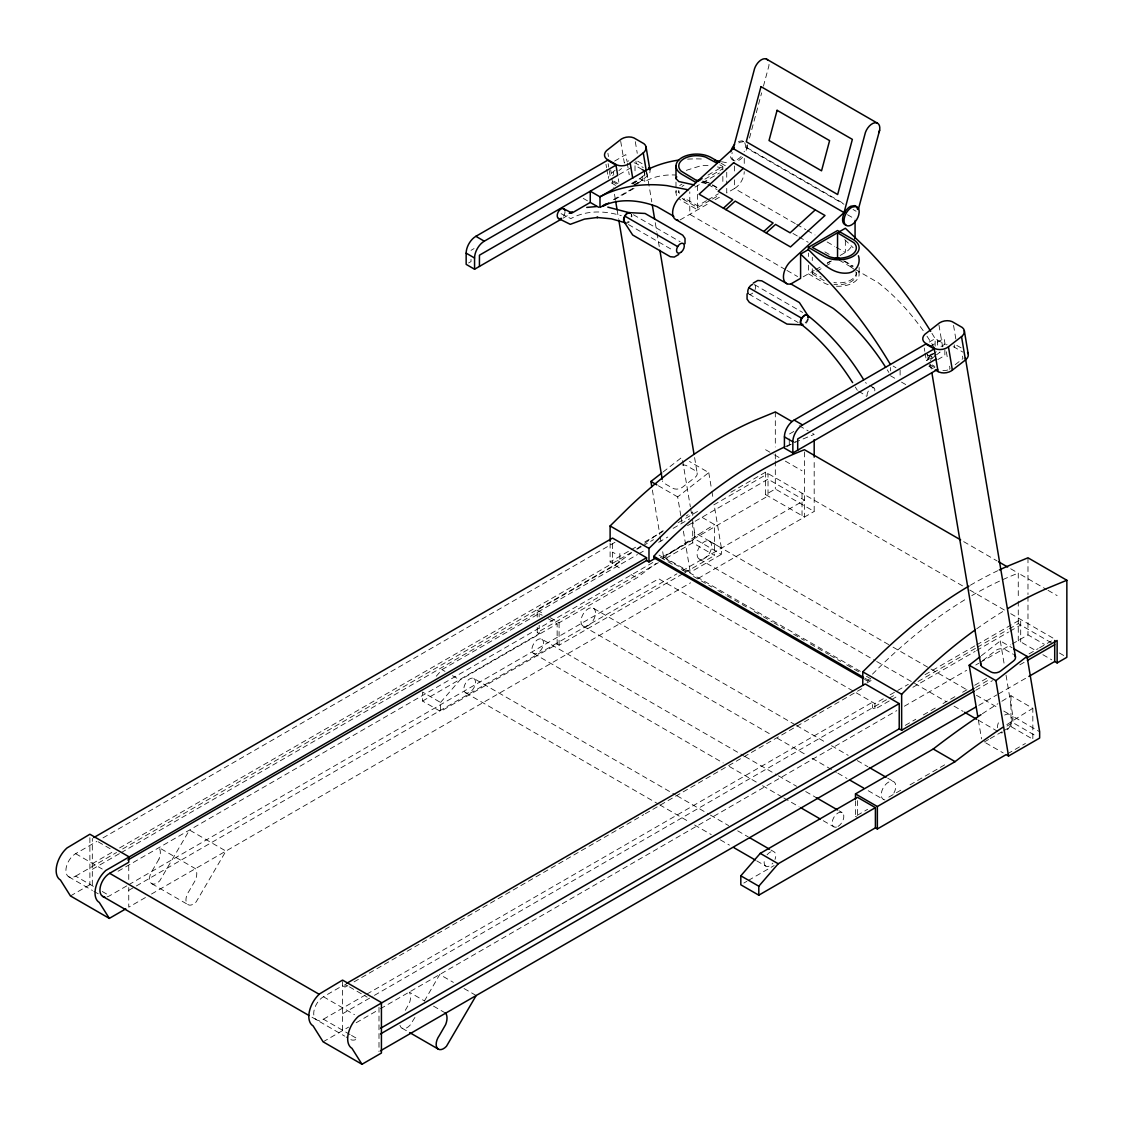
<?xml version="1.0" encoding="UTF-8"?>
<svg xmlns="http://www.w3.org/2000/svg" width="1123" height="1123" viewBox="0 0 1123 1123"><rect width="100%" height="100%" fill="white"/><g stroke="black" fill="none" stroke-linecap="round" stroke-linejoin="round"><path stroke-width="0.75" stroke-dasharray="5 3.75" d="M746.753 145.428A10.697 6.177 -60 0 1 746.865 147.646L745.574 152.658M747.679 144.783L746.781 148.138L843.935 204.232M749.49 138.087L761.647 92.858M763.443 86.162L768.848 66.06A10.781 6.219 -60 0 0 769.002 63.688M405.291 1010.349L409.221 1003.541A13.715 7.917 -60 0 0 409.221 992.114L424.396 1000.874M414.934 1017.438L409.993 1025.299A10.472 6.05 -60 0 1 399.956 1025.327M424.34 1001.14L439.725 974.497L453.397 982.386M436.271 676.228L441.985 669.631L539.166 613.523L542.17 615.25M440.539 702.451L459.967 680.005L557.148 623.897L557.148 644.097L440.539 711.435L422.557 701.047L422.557 692.077L440.539 702.451L440.539 711.435M870.058 679.752L867.63 681.156L869.581 677.506M615.193 170.191L610.463 173.967A10.318 6.892 -9.5 0 0 608.399 178.389M636.811 184.326L647.985 175.525A10.318 6.892 -9.5 0 0 650.049 171.103M936.301 351.724L928.721 357.704A10.318 6.892 -9.5 0 0 926.98 360.315M618.941 170.57L621.524 168.548M632.951 184.046L644.672 174.893A6.878 4.59 -9.5 0 0 646.413 172.647M663.103 471.969L682.04 457.187M680.819 515.752L677.66 496.899L708.767 472.615L689.466 461.469M930.967 359.416A6.878 4.59 -9.5 0 1 932.034 358.349L935.627 355.542M936.821 354.615L940.077 352.061L934.547 355.261M955.182 364.694L962.93 358.63L962.509 356.117M981.362 655.72L1000.298 640.924L1012.174 647.789M982.653 660.647L995.582 650.554A6.878 4.59 -9.5 0 1 1005.225 649.627L1013.479 654.386M634.032 185.492L642.23 180.101L642.23 175.581M933.55 353.352L929.451 356.061L926.868 354.657M614.604 161.094L625.848 154.595L626.971 161.305M471.014 250.345L474.046 248.59M619.152 174.542L632.137 167.046M468.586 262.964L471.014 261.575L471.014 258.36M562.946 218.213L569.01 214.704M631.505 183.484L639.801 178.697L644.742 181.547A153.009 88.338 60 0 1 675.976 175.048M636.544 181.238L631.603 184.088L631.337 182.459M633.934 184.888L642.23 180.101M613.411 199.627L632.811 188.439M614.576 199.627L635 187.836M707.981 175.118L722.847 166.541L722.847 169.826M704.865 179.161L722.356 169.068M694.983 187.12L719.45 172.998M706.493 200.666L697.58 205.818L684.104 198.027L684.104 199.81L697.58 207.601L710.957 199.866M707.981 199.81L718.383 193.802M712.445 199.01L719.871 194.728M680.061 219.954L709.245 203.109M715.07 199.74L720.91 196.371M803.198 276.82L814.231 270.446M815.691 269.604L821.517 266.249M827.342 262.88L830.262 261.196M840.144 255.483L845.352 252.478A13.743 7.931 -60 0 0 852.217 245.235M827.146 263.456L831.61 260.887M812.28 268.748L812.28 273.815L815.256 272.103M816.744 271.247L824.17 266.951M825.658 266.095L833.098 261.799M929.17 342.094L935.136 338.655L944.864 344.27L940.527 346.768M930.041 346.46L944.106 338.332L945.229 345.056M793.821 431.457L789.272 434.096L789.272 437.296M929.521 357.002L929.353 355.444L932.118 353.857M926.377 360.637L931.879 357.465L926.952 354.601M93.377 886.37L75.634 876.122A13.743 7.931 -60 0 1 65.906 870.507A13.743 7.931 -60 0 1 75.634 853.677L96.901 841.408M102.979 837.898L614.969 542.297M786.844 446.715L795.351 441.802M937.775 359.585L944.864 355.486L944.864 347.47M610.112 543.083L610.112 561.935L629.736 550.607M631.238 549.737L638.79 545.371M644.827 541.89L662.949 531.432M678.039 522.714L699.18 510.516M730.876 492.211L765.591 472.165L963.674 586.529M92.311 863.685L113.549 851.431M119.614 847.921L630.958 552.698M636.98 549.231L641.5 546.62M643.002 545.75L653.544 539.658M673.126 528.357L689.704 518.784M713.807 504.873L768.02 473.569L768.02 496.015L661.728 557.373M75.634 876.122L116.553 852.497M122.618 848.988L619.826 561.935L619.826 550.705M537.229 617.06L537.229 610.154L614.969 565.276A739.004 426.67 -60 0 1 631.702 552.642M92.311 869.3L119.642 853.508M121.172 852.638L637.443 554.565M638.959 553.695L645.037 550.186M658.696 542.297L667.806 537.033M687.543 525.634L768.02 479.17L804.461 500.212L682.995 570.344M70.454 895.943L89.882 884.727L92.311 886.131L92.311 838.432M765.591 472.165L765.591 494.611L775.319 488.996L814.189 511.442L814.189 458.9M118.069 871.251L654.148 561.753M662.696 551.716L663.553 556.854L694.66 538.9L721.387 554.327L721.387 547.996L714.214 505.168M537.229 627.42L537.229 632.6L658.415 562.637M665.981 558.257L692.709 542.83L714.579 555.45L714.579 524.595L699.994 516.173M422.557 701.047L539.166 633.723L539.166 625.3M550.34 617.734L559.086 622.774L636.839 577.896A739.004 426.67 -60 0 1 656.155 563.381M107.12 896.828A13.743 7.931 -60 0 0 109.647 895.761L127.292 885.57M128.752 884.727L658.696 578.766L874.915 703.602L884.04 698.338M128.752 890.328L134.83 886.833M136.346 885.949L676.916 573.853M557.148 644.097L559.086 645.22L683.303 573.502M684.819 572.632L714.579 555.45M663.553 556.854L690.28 572.281L721.387 554.327M145.428 897.544L128.752 907.159L128.752 887.535M151.479 894.048L690.589 582.795M698.169 578.415L814.189 511.442M350.053 1034.564L323.438 1019.193A13.743 7.931 -60 0 1 313.71 1013.578A13.743 7.931 -60 0 1 323.438 996.747L342.557 985.713L344.986 987.117L348.018 985.362M866.942 682.966L871.111 680.552M354.082 981.867L643.774 814.61M645.29 813.74L863.685 687.641M323.438 1019.193L365.326 995.006M366.842 994.122L872.487 702.198L872.487 707.813L874.915 709.203L890.104 700.443M890.104 694.828L908.325 684.314M925.029 674.67L975.143 645.739M976.659 644.869L1020.695 619.447L1020.695 641.879M342.557 1013.76L372.92 996.227M374.436 995.357L887.675 699.039M889.191 698.169L895.27 694.66M918.038 681.507L975.747 648.196M977.263 647.311L1007.626 629.778M1009.156 628.908L1018.266 623.644L1053.22 643.83M891.62 699.573L897.698 696.063M912.887 687.29L975.143 651.354M976.659 650.47L1008.538 632.067M1010.054 631.182L1020.695 625.048M323.115 1041.821L348.607 1027.096M356.188 1022.73L378.914 1009.605M380.43 1008.735L896.786 710.62M904.38 706.227L966.636 670.291M975.747 665.027L978.779 663.272M980.295 662.402L1010.672 644.869M1012.188 643.984L1027.98 634.874L1044.418 644.363M905.25 725.36L915.821 719.253M923.373 714.902L935.445 707.925M942.997 703.574L956.585 695.727M962.622 692.245L968.658 688.75M974.694 685.269L986.766 678.292M1029.033 653.895L1038.101 648.659M1039.603 647.789L1051.69 640.826M975.62 687.543L989.195 679.696M975.747 690.28L992.451 680.636M1019.782 664.858L1025.846 661.349M978.779 705.356L996.999 694.828M998.515 693.958L1027.377 677.295M1006.994 726.062L1012.918 722.65L1036.683 736.365M855.487 800.811L855.487 816.351L867.602 809.346M888.812 797.105L903.959 788.36M910.023 784.865L947.896 762.994M984.253 742.008L988.703 739.439M990.191 738.583L1002.067 731.719M1003.555 730.862L1010.967 726.581L1031.377 738.358M743.847 883.043L746.879 881.302M748.381 880.418L774.14 865.552M1007.598 753.772L1025.411 743.482M795 442.28L814.189 434.376L809.697 431.794M686.307 170.345L701.945 165.418L711.182 165.727M738.429 141.456L742.135 140.81L744.254 141.961M743.594 141.652L739.889 142.298A10.697 6.177 -60 0 0 736.042 145.358M721.485 161.712L728.013 163.003M717.4 166.948L726.735 168.787M708.094 182.881L705.525 181.744A17.842 10.304 0 0 0 702.703 180.985M637.724 161.207L642.861 164.098M561.121 213.665L570.835 218.606A153.009 88.338 60 0 1 621.3 215.658M746.865 147.646L844.019 203.74M853.045 209.482L856.077 211.236M847.472 214.718L855.066 219.097M732.126 159.508L733.586 160.35M721.078 163.27L725.318 165.727M719.857 164.814L722.847 166.541M795.252 223.561L734.526 188.51L726.735 193.002L726.735 186.081M796.769 224.432L805.879 229.696M807.395 230.58L814.989 234.96M827.132 241.964L834.726 246.344M836.242 247.228L845.352 252.478L845.352 240.378M712.6 184.846L718.257 188.117M844.622 261.069L853.101 265.969M712.361 185.169L716.853 187.766M843.541 260.915L852.989 266.713M706.395 183.484L701.847 180.859A20.621 11.904 0 0 1 711.182 184.032M707.925 184.369L717.036 189.619M792.978 233.472L797.541 236.097M799.057 236.981L808.167 242.245M824.872 251.889L829.434 254.514M839.049 260.101L853.733 268.551M855.249 269.422L878.032 282.575A153.009 88.338 60 0 1 925.296 333.699M961.12 347.835L955.982 344.958A10.318 6.892 -9.5 0 0 954.859 344.55M634.116 162.793A6.878 4.59 -9.5 0 1 636.334 163.579L643.226 167.552M953.174 346.726A6.878 4.59 -9.5 0 1 954.592 347.33L962.86 352.089M642.23 169.545L635.014 165.376L635.014 173.391M812.28 272.033L821.264 277.227M812.28 273.815L825.756 281.592M785.412 269.562L689.789 214.339L689.789 191.851M786.942 270.432L797.569 276.567M929.353 355.444L931.781 356.847M613.846 181.14L617.973 183.526M932.104 364.891L934.855 366.477M612.414 181.561L616.611 183.99M930.672 365.298L934.883 367.726M615.586 185.393L610.561 182.417M928.819 366.168L933.845 369.144M633.428 214.746L680.145 241.712M754.403 284.582L802.636 312.419M893.164 366.098L895.943 367.698M583.258 198.392L587.469 200.82M628.445 224.544L673.196 250.373M748.901 294.1L798.13 322.512M890.399 375.714L895.943 378.914M901.516 382.129L905.728 384.557M799.239 425.743L808.209 430.923M963.674 541.637L997.027 560.896M1010.686 568.771L1018.266 573.151L1018.266 599.05M1020.695 574.555L1046.51 589.463M1048.026 590.333L1057.136 595.597M765.591 449.719L773.185 454.099M774.702 454.983L779.264 457.608M785.342 461.118L802.033 470.762M969.739 590.024L1004.608 610.154M1010.686 613.663L1054.708 639.071M1059.368 652.996L1063.86 655.579M765.591 494.611L804.461 517.043L804.461 449.719M1034.002 649.571L1018.266 640.475L1018.266 600.777M1042.874 654.695L1051.746 659.819M658.359 485.754L677.66 496.899M1001.856 701.271A739.004 426.67 -60 0 1 1010.967 695.713L1032.837 708.346L1032.837 739.201M692.372 518.854L694.66 532.569L721.387 547.996M1006.04 675.19L1012.918 716.32L1039.645 731.747M709.539 541.188A10.304 5.952 -60 0 1 706.269 557.162A10.304 5.952 -60 0 1 697.341 552.011A10.304 5.952 -60 0 1 709.539 541.188L891.522 646.258M893.038 647.143L929.437 668.157M930.953 669.027L967.352 690.041M976.449 695.291L997.687 707.56M1003.751 711.056L1009.816 714.565M699.222 559.043L875.154 660.619M876.67 661.489L946.422 701.763M954.017 706.142L963.113 711.392M978.273 720.152L997.996 731.536M985.699 742.85L1003.204 752.943M860.358 671.343L658.696 554.916L658.696 556.32L675.372 565.95M681.45 569.459L687.515 572.955M693.579 576.45L711.771 586.964M717.836 590.459L725.416 594.839M726.932 595.709L748.157 607.964M754.221 611.474L761.801 615.853M763.317 616.724L772.413 621.974M773.929 622.858L784.556 628.978M793.652 634.228L804.265 640.363M810.329 643.858L828.521 654.372M830.037 655.242L840.65 661.377M846.714 664.872L860.358 672.747M866.423 676.257L870.971 678.882M864.598 677.997L867.63 679.752M864.598 679.401L867.63 681.156M612.54 552.109L614.969 553.513M617.397 560.531L619.826 561.935M610.112 561.935L612.54 563.339L612.54 541.595M614.969 565.276L620.794 568.645M631 574.527L636.839 577.896M593.393 608.245A10.304 5.952 -60 0 1 590.136 624.206A10.304 5.952 -60 0 1 581.209 619.054A10.304 5.952 -60 0 1 593.393 608.245L795.098 724.7M796.614 725.57L825.433 742.205M831.497 745.714L848.188 755.344M857.284 760.594L867.897 766.728M887.619 778.113L893.683 781.608M583.09 626.101L771.15 734.667M777.214 738.176L806.033 754.81M812.097 758.306L836.354 772.315M837.87 773.2L846.981 778.45M868.205 790.704L883.38 799.464M537.229 610.154L543.055 613.523M548.164 618.717L557.148 623.897M537.229 632.6L539.166 633.723M855.487 816.351L857.425 817.474M541.833 639.198A8.24 4.759 -60 0 1 539.222 651.972A8.24 4.759 -60 0 1 532.077 647.859A8.24 4.759 -60 0 1 541.833 639.198L743.538 755.653M745.054 756.537L776.905 774.926M778.421 775.796L796.614 786.297M805.724 791.561L816.337 797.681M839.078 810.82L842.124 812.575M533.593 653.488L723.156 762.938M729.234 766.433L756.523 782.198M762.587 785.707L782.31 797.077M783.826 797.962L798.986 806.707M823.257 820.716L833.87 826.851M473.808 678.474A8.24 4.759 -60 0 1 471.197 691.249A8.24 4.759 -60 0 1 464.052 687.122A8.24 4.759 -60 0 1 473.808 678.474L675.513 794.93M677.029 795.8L708.88 814.189M710.396 815.073L728.588 825.573M737.699 830.823L748.311 836.958M771.066 850.097L774.098 851.838A8.24 4.759 -60 0 1 775.024 859.432M441.985 669.631L444.989 671.357M452.485 675.681L459.967 680.005M465.568 692.765L658.176 803.956M659.692 804.84L688.497 821.475M694.561 824.97L711.252 834.6M720.348 839.864L729.445 845.114M756.748 860.878L765.844 866.128A8.24 4.759 -60 0 0 772.891 863.138M464.024 988.521L476.166 995.525M433.506 1006.138L445.663 1013.143M98.234 841.857L113.016 850.392M347.933 986.022L344.986 984.31L344.986 987.117M349.421 986.878L367.165 997.112M151.858 883.759L188.313 904.801M402.104 1028.233L408.168 1031.728M75.634 853.677L102.249 869.048M323.438 996.747L354.489 1014.673M102.249 891.494L109.647 895.761M351.527 1035.42L357.451 1038.831A13.743 7.931 -60 0 1 350.573 1039.505L346.137 1036.95M68.756 876.81L92.423 890.469M93.897 891.325L98.333 893.88M312.012 1017.241L344.663 1036.094M873.862 387.884L865.412 382.606M858.688 391.155L866.703 396.335M853.971 269.225L851.023 267.007L851.023 265.239M682.138 198.336L684.104 199.81M844.721 239.634L853.101 247.65M857.34 390.285L855.277 387M953.553 325.389L956.347 342.08M954.171 344.803L954.592 347.33M1000.298 640.924L1004.032 663.202M949.595 366.21L950.016 368.723A6.878 4.59 -9.5 0 1 949.342 369.186M946.352 351.78L947.489 358.49M938.968 325.108L942.604 346.796L943.517 346.151A10.318 6.892 -9.5 0 1 947.082 344.607M931.613 355.823L932.034 358.349M930.434 364.133L931.585 371.039M927.556 354.264L928.693 361.087M929.268 364.484L929.633 366.716M924.243 348.032L924.805 351.359M925.085 353.029L926.475 361.367M978.372 720.04L981.53 738.892M708.767 472.615L711.631 489.74M711.912 491.453L713.063 498.317M646.862 172.563L651.775 201.915M655.242 222.649L656.688 231.282M656.983 233.008L659.299 246.835M694.59 457.58L697.186 473.12M646.623 172.9L647.185 176.227M644.251 172.366L644.672 174.893M635.295 141.652L637.26 153.318M635.913 161.066L636.334 163.579M682.616 460.612L690.364 506.866M690.645 508.579L692.077 517.141M627.252 162.989L629.217 174.753M620.71 141.358L624.346 163.046L625.258 162.414A10.318 6.892 -9.5 0 1 626.367 161.796M681.1 517.464L682.251 524.315M683.402 531.165L690.28 572.281M618.282 178.782L618.857 182.193M613.355 172.086L613.776 174.598M607.908 153.247L608.469 156.574M610.701 169.924L611.263 173.265M611.881 178.669L613.326 187.302M614.478 194.209L615.348 199.389M617.089 209.762L618.534 218.395M608.147 163.691L608.722 167.102M609.284 170.514L610.435 177.336M605.985 164.281L606.532 167.622M606.813 169.278L608.217 177.631M652.365 490.035L659.833 534.59M660.113 536.303L661.265 543.153M1027.98 557.808L1027.98 594.586M1027.98 596.341L1027.98 634.874M1012.918 716.32L1012.918 722.65M1010.967 695.713L1010.967 726.581M937.649 340.101L937.649 346.137M935.136 346.193L935.136 338.655A296.921 171.426 60 0 0 931.599 332.787M900.113 370.099L900.113 376.514M890.399 367.502L890.399 370.899M874.915 703.602L874.915 709.203M859.137 267.442L859.137 274.377M857.425 800.629L857.425 815.789M856.358 274.377L856.358 272.594A17.842 10.304 0 0 1 833.898 282.547M812.28 257.223L812.28 260.522M808.392 253.054L808.392 256.521M808.392 265.168L808.392 273.815L823.945 282.799A20.621 11.904 0 0 0 828.212 284.681M802.033 493.208L802.033 515.639M789.272 438.896L789.272 445.312M775.319 411.944L775.319 446.968M775.319 453.973L775.319 459.223M775.319 460.977L775.319 488.996M744.254 158.427L744.254 165.053M734.526 166.007L734.526 172.928M734.526 179.848L734.526 188.51A13.743 7.931 -60 0 0 744.254 171.679M726.735 172.24L726.735 184.354M722.847 176.409L722.847 184.649M697.58 185.618L697.58 209.833L682.026 200.863A20.621 11.904 0 0 1 678.755 198.392M694.66 532.569L694.66 538.9M692.709 515.401L692.709 511.976A739.004 426.67 -60 0 0 686.195 515.92M692.709 522.251L692.709 542.83M675.99 182.038L675.99 192.44M644.742 170.991L644.742 181.547M559.086 622.774L559.086 645.22M539.166 613.523L539.166 616.892M378.998 1007.317L378.998 1051.633M342.557 981.502L342.557 1030.591M128.752 865.735L128.752 881.274M89.882 837.716L89.882 884.727M1004.664 715.07A10.304 5.952 -60 0 1 1011.893 718.215A10.304 5.952 -60 0 1 1006.545 730.526M1002.769 732.701A10.304 5.952 -60 0 1 1001.014 732.884M997.378 727.69A10.304 5.952 -60 0 1 999.512 720.517M884.882 799.927A10.304 5.952 -60 0 1 882.945 788.346A10.304 5.952 -60 0 1 894.105 781.903A10.304 5.952 -60 0 1 892.167 795.716M767.051 854.842A8.24 4.759 -60 0 1 774.098 851.838M765.844 866.128A8.24 4.759 -60 0 1 764.917 858.534M836.481 827.09A8.24 4.759 -60 0 1 833.533 817.965A8.24 4.759 -60 0 1 843.275 813.81A8.24 4.759 -60 0 1 837.997 826.444M872.487 674.137A397.261 229.359 -60 0 1 967.689 598.04M971.802 595.611A397.261 229.359 -60 0 1 1018.266 573.151M785.468 446.547A411.004 237.304 -60 0 1 790.241 444.357M976.673 628.852A411.004 237.304 -60 0 1 1004.987 610.196M970.37 585.223A411.004 237.304 -60 0 1 997.673 570.737M858.435 271.303A20.621 11.904 0 0 1 835.835 286.183M676.692 195.528A20.621 11.904 0 0 1 676.692 189.366M679.724 185.618A20.621 11.904 0 0 1 682.026 184.032M679.373 193.338A17.842 10.304 0 0 1 678.769 190.671L678.769 192.44A17.842 10.304 0 0 1 679.373 189.773M681.984 186.544A17.842 10.304 0 0 1 683.991 185.169M701.229 182.502A17.842 10.304 0 0 1 705.525 183.526M855.754 271.71A17.842 10.304 0 0 1 833.898 284.33M887.226 369.79A153.009 88.338 60 0 1 888.826 372.415M927.008 336.226A153.009 88.338 60 0 1 934.364 347.891M687.599 159.157A296.921 171.426 60 0 1 704.683 159.157M744.689 142.775A10.697 6.177 -60 0 1 745.405 146.804L744.998 149.261A10.697 6.177 -60 0 1 744.114 151.816M741.138 156.476A10.697 6.177 -60 0 1 730.315 154.188M742.598 157.318A10.697 6.177 -60 0 1 734.274 160.757A10.697 6.177 -60 0 1 732.182 152.56M982.344 713.765A739.004 426.67 -60 0 1 997.954 703.7M1006.812 724.672A739.004 426.67 -60 0 1 1032.837 708.346M947.812 369.944A6.878 4.59 -9.5 0 1 940.372 369.664M930.293 360.595A6.878 4.59 -9.5 0 1 930.574 359.992M755.021 285.158A5.489 3.172 -60 0 1 755.021 289.636M752.663 293.089A5.489 3.172 -60 0 1 749.715 294.338M808.378 318.904A5.489 3.172 -60 0 1 804.615 324.407M807.788 318.567A5.503 2.85 -55.4 0 1 804.77 323.171M872.192 387.772A5.489 2.976 -57.2 0 1 874.213 392.769M867.153 395.829A5.489 2.976 -57.2 0 1 870.171 388.923M636.867 548.88A739.004 426.67 -60 0 1 640.756 546.087M644.63 543.335A739.004 426.67 -60 0 1 664.086 530.028M662.612 558.721A739.004 426.67 -60 0 1 714.579 524.595M682.124 464.992A6.878 4.59 -9.5 0 1 686.967 465.877L695.221 470.649A6.878 4.59 -9.5 0 1 695.291 477.191L682.377 487.284A6.878 4.59 -9.5 0 1 672.733 488.21L664.479 483.437A6.878 4.59 -9.5 0 1 662.5 480.953M612.695 175.665A6.878 4.59 -9.5 0 1 613.186 175.118M627.56 161.277A10.318 6.892 -9.5 0 1 628.824 160.87M631.21 214.311A5.489 3.172 -60 0 1 631.21 216.627M628.459 221.385A5.489 3.172 -60 0 1 627.448 222.115M631.603 214.521A5.503 3.481 -65.1 0 1 631.8 216.964M629.315 221.863A5.503 3.481 -65.1 0 1 627.308 223.028M564.995 211.419A5.489 3.355 -63 0 1 563.255 216.528M158.989 859.067L152.686 869.96A10.472 6.05 -60 0 0 150.398 882.425A10.472 6.05 -60 0 0 159.747 880.825L189.492 830.023L225.934 851.066L196.188 901.867A10.472 6.05 -60 0 1 186.839 903.468A10.472 6.05 -60 0 1 189.127 891.002L195.43 880.109A13.715 7.917 -60 0 0 195.43 868.683L158.989 847.64A13.715 7.917 -60 0 1 158.989 859.067"/><path stroke-width="1.5" d="M685.016 243.691L685.016 238.441L682.742 235.198L645.079 213.468L629.399 212.626M747.062 293.861L747.062 299.111L749.336 302.34L786.984 324.084L802.678 324.912A5.489 3.172 -60 0 1 802.678 317.149A5.489 3.172 -60 0 1 808.504 317.669M879.014 132.584L879.66 130.029A10.781 6.219 -60 0 0 874.719 122.8A10.781 6.219 -60 0 0 865.398 132.528L844.047 212.584L733.235 148.601L754.586 68.545A10.781 6.219 -60 0 1 767.767 60.066M858.505 208.766L879.632 130.17M694.477 185L678.755 181.519L675.99 178.571L676.692 176.774M476.166 995.525L446.435 1046.327A10.472 6.05 -60 0 1 437.072 1047.941A10.472 6.05 -60 0 1 439.36 1035.476L445.663 1024.569A13.715 7.917 -60 0 0 445.663 1013.143M863.082 678.531L653.839 557.724L653.839 556.32L658.696 550.705A397.261 229.359 -60 0 1 804.461 449.719L960.642 539.882M740.815 875.814L760.257 853.368L857.425 797.274L875.407 807.648L875.407 827.848L758.797 895.171L740.815 884.798L740.815 875.814L758.797 886.201L758.797 895.171M758.797 886.201L778.225 863.755L875.407 807.648M610.112 541.37L610.112 525.957L628.417 507.877A411.004 237.304 -60 0 1 754.53 420.493L775.319 411.944L791.757 421.434M127.84 860.007L646.553 560.531L648.982 561.935L648.982 548.403L667.287 530.323A411.004 237.304 -60 0 1 783.882 447.305M862.773 685.367L862.773 671.835L881.078 653.754A411.004 237.304 -60 0 1 968.952 586.066M380.515 1028.317L899.214 728.841L901.643 730.245L901.643 694.281L919.948 676.2A411.004 237.304 -60 0 1 975.255 629.863M734.386 147.562L680.061 197.087A14.585 8.422 -60 0 0 672.677 211.503A14.585 8.422 -60 0 0 678.025 220.164M743.342 168.338L718.173 191.289L732.743 199.697L723.409 208.204M725.837 209.608L735.172 201.101L773.101 223L763.766 231.506M766.209 232.91L775.544 224.403L790.115 232.826L815.284 209.875M845.212 211.531L790.887 261.055A14.585 8.422 -60 0 0 783.433 276.791A14.585 8.422 -60 0 0 790.887 283.937L833.28 308.418A153.009 88.338 60 0 1 885.598 367.193M643.268 152.882L644.069 152.181A10.318 6.892 -9.5 0 0 643.97 143.716L633.807 137.848A10.318 6.892 -9.5 0 0 621.342 139.055L606.546 150.608A10.318 6.892 -9.5 0 0 606.645 159.059L616.808 164.927A10.318 6.892 -9.5 0 0 629.273 163.733L643.268 152.882L646.343 171.229M961.527 336.619L962.327 335.917A10.318 6.892 -9.5 0 0 962.243 327.467L952.065 321.599A10.318 6.892 -9.5 0 0 939.614 322.806L924.819 334.359A10.318 6.892 -9.5 0 0 924.903 342.81L935.08 348.677A10.318 6.892 -9.5 0 0 947.531 347.47L961.527 336.619L965.443 359.978L951.448 370.829A10.318 6.892 -9.5 0 1 938.982 372.036L935.248 369.958M965.443 359.978L966.243 359.276A10.318 6.892 -9.5 0 0 967.507 352.257M651.789 486.61L650.933 481.472L661.756 473.022M977.796 716.614L969.191 665.223L980.014 656.773M1027.026 656.351L1039.645 731.747L1039.645 738.078L1008.538 756.032L995.919 680.65L1027.026 656.351L1013.662 648.645M678.797 254.444L674.263 257.069L670.319 256.718L632.656 234.988L624.093 221.821M753.266 283.094L757.814 280.469L761.759 280.82L799.408 302.564L807.984 315.731M475.871 236.321L607.571 160.28L615.994 165.137L484.294 241.178A13.743 7.931 -60 0 0 474.566 258.009L474.566 269.239L466.157 264.368L466.157 253.152A13.743 7.931 -60 0 1 475.871 236.321L484.294 241.178M474.566 269.239L561.416 219.097M572.056 212.963L590.263 202.435L598.601 207.25M678.755 160.084A296.921 171.426 60 0 0 644.742 170.991L599.991 196.82L590.263 191.219L590.263 202.435M602.967 205.663L605.957 203.937M602.911 206.365L608.736 202.996M702.043 178.557L697.58 181.126L681.156 171.131A17.842 10.304 0 0 1 683.991 158.694A17.842 10.304 0 0 1 705.525 157.066L716.853 163.088M808.392 247.355L837.547 230.524L853.101 239.494A20.621 11.904 0 0 1 853.101 256.325A20.621 11.904 0 0 1 823.945 256.325L808.392 247.355L808.392 249.601C819.214 260.185 831.708 275.486 848.834 272.903C856.596 271.541 860.934 263.035 858.435 255.763M790.887 283.937L800.601 278.322L800.601 254.093L808.392 249.601M837.547 232.77L812.28 247.355L829.602 256.83A17.842 10.304 0 0 0 851.136 255.202A17.842 10.304 0 0 0 853.971 242.765L837.547 232.77L837.547 257.448L840.551 259.174M838.853 232.012L845.352 228.264L868.177 250.12A296.921 171.426 60 0 1 930.7 331.313M834.571 259.174L837.547 257.448M794.129 420.072L925.843 344.031L934.252 348.888L802.552 424.929A13.743 7.931 -60 0 0 792.838 441.76L792.838 452.976L784.415 448.119L784.415 436.903A13.743 7.931 -60 0 1 794.129 420.072L802.552 424.929M93.827 837.561L612.54 538.085L646.553 557.724L646.553 560.531M935.964 359.121L797.695 438.953L797.695 450.169M792.838 452.976L937.677 369.355M646.553 557.724L105.857 870.423A20.677 11.932 -60 0 0 99.301 902.443L109.324 918.389L125.762 908.886M104.776 897.066A13.743 7.931 -60 0 1 100.256 887.058A13.743 7.931 -60 0 1 109.647 873.315L128.752 862.282L128.752 856.667L89.882 834.235L66.987 847.977A20.677 11.932 -60 0 0 60.431 879.997L70.454 895.943L109.324 918.389M648.982 561.935L655.916 557.92M346.502 983.439L865.201 683.963L899.214 703.602L899.214 728.841M899.214 703.602L358.518 1016.287A20.677 11.932 -60 0 0 351.962 1048.321L361.985 1064.267L381.427 1053.037L381.427 1002.544L342.557 980.098L319.648 993.855A20.677 11.932 -60 0 0 313.092 1025.875L323.115 1041.821L361.985 1064.267M901.643 730.245L974.104 688.413M1026.941 657.91L1057.136 640.475L1057.136 662.921L1054.708 661.517L1028.893 676.425M380.515 1033.932L974.231 691.15M1027.377 660.464L1054.708 644.686M380.515 1050.763L975.747 707.111M1057.136 662.921L1066.85 657.306L1066.85 580.254L1027.98 557.808L1007.205 566.371A411.004 237.304 -60 0 0 999.259 569.979M855.487 799.085L855.487 793.905L933.227 749.013A739.004 426.67 -60 0 1 981.053 714.635M855.487 793.905L877.358 806.525L955.097 761.647A739.004 426.67 -60 0 1 1002.909 727.255M875.407 827.848L877.358 828.971L1006.11 754.628L1008.538 756.032M572.239 211.798L569.221 213.286L571.382 212.879M1066.85 580.254L1046.075 588.817A411.004 237.304 -60 0 0 1007.822 608.498M586.753 207.418L596.481 206.562M855.866 206.478L852.16 207.109A10.697 6.177 -60 0 0 844.131 219.055A10.697 6.177 -60 0 0 849.718 225.709A10.697 6.177 -60 0 0 858.73 214.928L859.137 212.458A10.697 6.177 -60 0 0 857.34 207.151L854.406 205.635L850.715 206.267A10.697 6.177 -60 0 0 842.994 216.542A10.697 6.177 -60 0 0 845.872 224.993M607.796 207.123L630.424 213.005M714.972 160.435L719.857 161.389M688.146 189.801L666.95 185.618A296.921 171.426 60 0 0 599.991 196.82L599.991 207.39A153.009 88.338 60 0 1 657.095 206.688L673.8 216.332M563.704 208.822L570.975 212.514M558.524 218.508L570.287 224.333L584.479 219.097L597.871 217.413L596.762 217.441L611.291 218.803L625.469 222.817A5.503 3.481 -65.1 0 0 626.325 223.098M748.901 287.755L801.864 318.328M766.462 59.084L877.274 123.067M719.661 162.456L711.182 157.571A20.621 11.904 0 0 0 682.026 157.571A20.621 11.904 0 0 0 682.026 174.402L696.162 182.558M642.23 169.545L644.742 170.991M676.2 219.771L787.012 283.74M624.711 222.382A5.489 3.172 -60 0 1 624.711 216.037L677.674 246.625M466.157 253.152L474.566 258.009M784.415 436.903L792.838 441.76M998.544 561.767L1007.64 567.031M650.933 481.472L656.871 484.897M969.191 665.223L995.919 680.65M964.629 712.277L976.757 719.282M610.112 525.957L648.982 548.403M862.773 671.835L901.643 694.281M653.839 556.32L863.082 677.127M933.227 749.013L955.097 761.647M869.413 767.599L886.103 777.228M850.013 780.204L863.657 788.079M816.337 797.681L837.561 809.95M800.502 807.591L820.225 818.976M749.827 837.828L769.536 849.213M760.257 853.368L778.225 863.755M733.993 847.739L755.232 859.993M409.698 1032.613L438.546 1049.261M109.647 873.315L318.89 994.122M102.769 896.435L308.979 1015.501M807.156 315.03C829.827 332.801 848.693 355.163 863.657 379.714M801.12 324.238C821.839 340.494 838.109 359.851 852.61 382.592M800.601 254.093L823.426 275.963A296.921 171.426 60 0 1 890.399 364.484M964.306 330.597L968.208 353.942M965.401 358.026L1015.459 656.871M948.458 346.839L952.36 370.197M934.139 348.214L938.056 371.573M931.879 372.78L980.758 664.704M646.034 146.846L649.95 170.205M652.351 205.383L654.667 219.196M659.875 250.289L694.014 454.127M630.185 163.088L632.726 178.22M615.881 164.477L617.706 175.37L479.437 255.202L479.437 266.432M615.643 201.115L617.089 209.762M618.815 220.122L662.219 479.226M1054.708 640.475L1054.708 661.517M877.358 806.525L877.358 828.971M855.066 220.754L855.066 235.648A13.743 7.931 -60 0 1 854.729 238.75M814.189 439.64L814.189 457.145M675.99 165.979L675.99 178.571M696.611 180.368A17.842 10.304 0 0 1 699.713 180.522M855.88 206.309A10.697 6.177 -60 0 1 857.579 209.411M730.722 151.731A10.697 6.177 -60 0 1 734.582 144.516M1014.574 655.242A6.878 4.59 -9.5 0 1 1013.564 660.928L1000.635 671.021A6.878 4.59 -9.5 0 1 990.991 671.961L982.737 667.188A6.878 4.59 -9.5 0 1 980.912 662.893M748.297 293.524A5.489 3.172 -60 0 1 748.578 288.386A5.489 3.172 -60 0 1 752.663 284.428M802.763 324.322A5.503 2.85 -55.4 0 1 800.362 321.108A5.503 2.85 -55.4 0 1 804.854 315.198A5.503 2.85 -55.4 0 1 808.027 317.388M648.645 167.762A10.318 6.892 -9.5 0 1 649.684 169.334M624.711 216.037A5.489 3.172 -60 0 1 630.2 212.879M624.767 222.214A5.503 3.481 -65.1 0 1 624.907 216.192A5.503 3.481 -65.1 0 1 629.554 212.724M561.346 218.269A5.489 3.355 -63 0 1 557.261 216.29A5.489 3.355 -63 0 1 560.223 209.51A5.489 3.355 -63 0 1 564.813 210.296M760.973 86.625L746.276 141.751L837.66 194.518L852.357 139.378L760.973 86.625M777.088 110.307L769.03 140.515L821.545 170.822L829.602 140.614L777.088 110.307M733.614 162.723L699.11 194.181L790.494 246.934L824.998 215.49L733.614 162.723M681.422 251.959A5.489 3.172 -60 0 0 683.163 243.452A5.489 3.172 -60 0 0 676.664 249.208A5.489 3.172 -60 0 0 681.422 251.959"/></g></svg>
